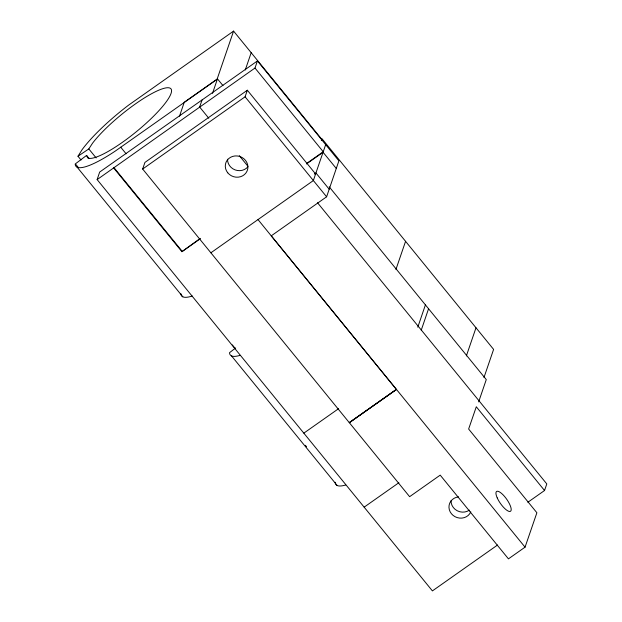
<?xml version="1.0" encoding="UTF-8"?>
<svg xmlns="http://www.w3.org/2000/svg" width="622" height="622" viewBox="0 0 622 622"><rect width="100%" height="100%" fill="white"/><g stroke="black" fill="none" stroke-linecap="round" stroke-linejoin="round"><path stroke-width="0.93" d="M497.561 545.012L432.407 590.9L97.133 179.595L99.668 172.061L257.43 60.948L338.889 160.849L326.612 196.793L271.246 235.847L258.013 219.589M315.587 173.966L313.371 180.551L210.881 252.796L142.656 169.029L144.934 162.412L247.346 90.229L315.587 173.966L325.679 144.646M417.79 327.18L425.417 304.881L329.178 186.794M478.652 401.874L486.28 379.575L425.417 304.881M179.494 116.197L184.252 102.249L217.475 78.862L222.971 85.611M202.08 99.932L199.639 107.015L208.782 118.227M321.644 139.11L233.577 31.1L217.047 79.352L115.544 150.897A68.412 14.329 -39.2 0 1 75.2 163.983L86.582 155.414L89.024 158.416M212.499 93.378L217.475 78.862M245.262 69.998L251.187 52.699M321.325 140.494L321.947 138.675L493.604 349.401L483.97 377.515M395.934 269.458L405.575 241.313M421.242 330.158L428.566 308.761M466.36 355.916L475.993 327.794M210.881 252.796L409.626 496.683L440.205 475.13L508.446 558.859L525.054 547.166L536.887 512.761L468.638 429.032L476.296 406.772L544.538 490.509L527.86 502.257M544.538 490.509L546.8 483.932L317.492 202.718M97.133 179.595L254.989 68.031L257.43 60.948M113.663 167.956L181.912 251.685L200.276 238.382M142.656 169.029L245.084 96.807L247.346 90.229M81.031 159.994L77.975 156.246L82.158 149.575A68.412 14.329 -39.2 0 1 128.49 105.219L233.577 31.1M77.975 156.246L88.806 148.922L92.554 143.184A54.161 11.344 -39.2 0 1 159.714 89.801A54.161 11.344 -39.2 0 1 149.505 120.17A54.161 11.344 -39.2 0 1 87.632 157.832L86.582 155.414M235.652 347.978L229.541 352.658A68.412 14.329 -39.2 0 0 240.108 355.341M349.292 422.665L396.486 389.419L349.292 422.665L396.385 389.426L271.246 235.847L525.054 547.166M306.63 163.462L323.238 151.768L254.989 68.031M181.912 251.685L200.105 238.887M306.459 163.967L323.059 152.273L336.277 168.469M314.351 174.074L315.937 172.955L329.178 189.197M303.863 433.122L338.601 408.67M364.173 507.14L398.881 482.711M245.084 96.807L326.612 196.793M239.245 155.609L247.781 166.074M120.722 147.189L126.126 153.821M113.842 167.45L182.09 251.179M88.806 148.922L96.138 157.918M232.325 344.93L234.766 347.923M305.363 445.313L306.584 446.806M75.876 164.472L78.325 167.474M231.508 355.885L337.186 485.502M77.159 167.201L182.837 296.818M469.392 510.133A11.406 10.566 19 0 1 457.294 510.794A11.406 10.566 19 0 1 451.036 500.71M470.807 511.859A11.406 10.566 19 0 1 451.424 513.733A11.406 10.566 19 0 1 458.608 496.885M345.785 484.958A68.412 14.329 -39.2 0 1 335.227 482.275M192.291 296.01A68.412 14.329 -39.2 0 1 180.878 293.592M247.953 166.735A11.406 10.574 18.9 0 1 235.163 169.915A11.406 10.574 18.9 0 1 227.535 159.224M227.745 172.807A11.406 10.574 18.9 0 0 247.128 170.933A11.406 10.574 18.9 0 0 234.929 155.959A11.406 10.574 18.9 0 0 227.745 172.807M497.227 497.903A12.113 3.779 54.8 0 0 510.413 511.338A12.113 3.779 54.8 0 0 503.058 494.824A12.113 3.779 54.8 0 0 497.227 497.903"/></g></svg>
